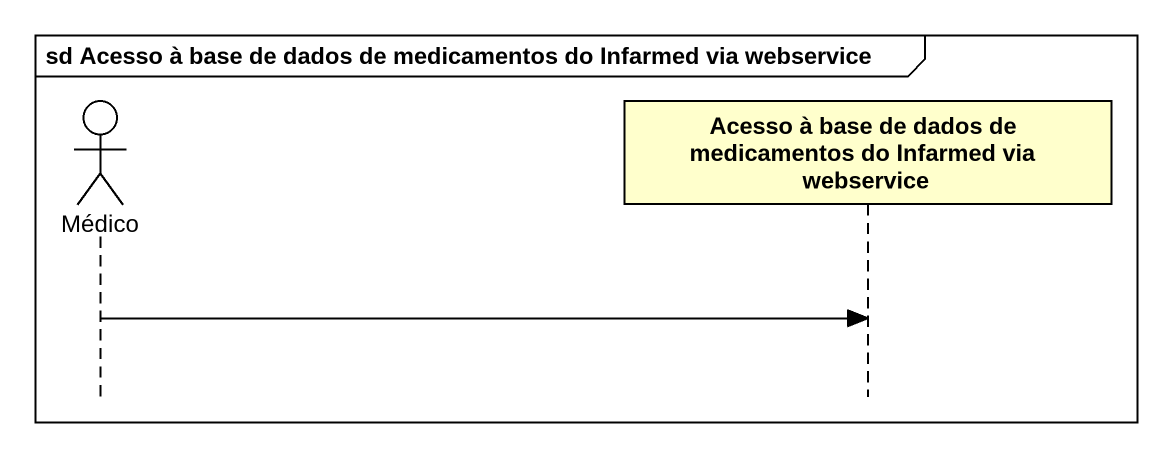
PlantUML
@startuml
mainframe sd Acesso à base de dados de medicamentos do Infarmed via webservice
hide footbox
actor Médico
participant "Acesso à base de dados de medicamentos do Infarmed via webservice" as Acesso_à_base_de_dados_de

Médico -> Acesso_à_base_de_dados_de
@enduml
